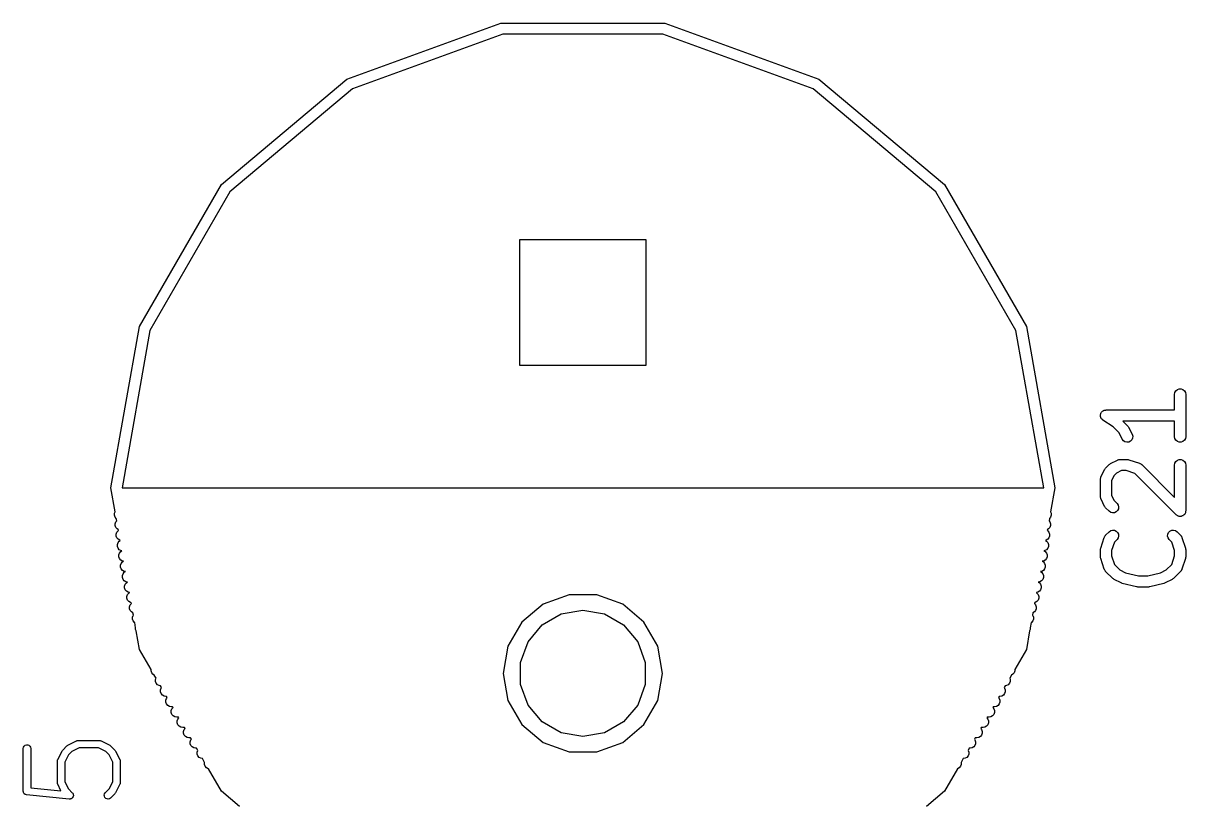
# Model space of a CAD drawing. Extents: x -2.2 to 75.9, y -81.1 to 9.2.
# Drawn here: x 36.46 to 52.13, y -10.74 to -0.23 of the extents above; entities that cross this region are included whole.
import ezdxf

# ---------------------------------------------------------------- set-up
doc = ezdxf.new("R2010")
doc.units = 0
doc.header["$MEASUREMENT"] = 0
doc.layers.add('BLACK', color=7, linetype='CONTINUOUS')

msp = doc.modelspace()

# ---------------------------------------------------------------- linework, layer by layer
at = {"layer": 'Black'}
for p, q in [((40.8188, -0.98991), (42.8952, -0.23416)), ((42.8952, -0.23416), (45.1048, -0.23416)), ((45.1048, -0.23416), (47.1812, -0.98991)), ((42.9212, -0.38188), (40.8937, -1.11982)), ((45.0788, -0.38188), (42.9212, -0.38188)), ((47.1062, -1.11982), (45.0788, -0.38188)), ((39.126, -2.41026), (40.8188, -0.98991)), ((47.1812, -0.98991), (48.874, -2.41026)), ((40.8937, -1.11982), (39.2409, -2.50668)), ((48.7591, -2.50668), (47.1062, -1.11982)), ((38.0212, -4.3239), (39.126, -2.41026)), ((39.2409, -2.50668), (38.1622, -4.3752)), ((49.8378, -4.3752), (48.7591, -2.50668)), ((48.874, -2.41026), (49.9788, -4.3239)), ((43.15, -4.85), (43.15, -3.15)), ((43.15, -3.15), (44.85, -3.15)), ((44.85, -3.15), (44.85, -4.85)), ((37.6375, -6.5), (38.0212, -4.3239)), ((38.1622, -4.3752), (37.7875, -6.5)), ((50.2125, -6.5), (49.8378, -4.3752)), ((49.9788, -4.3239), (50.3625, -6.5)), ((44.85, -4.85), (43.15, -4.85)), ((52.0149, -5.17314), (52.0394, -5.16423)), ((52.0394, -5.16423), (52.0654, -5.16423)), ((52.0654, -5.16423), (52.0899, -5.17314)), ((51.9774, -5.23809), (51.9819, -5.21244)), ((51.9774, -5.44881), (51.9774, -5.23809)), ((51.9819, -5.21244), (51.9949, -5.18989)), ((51.9949, -5.18989), (52.0149, -5.17314)), ((52.0899, -5.17314), (52.1098, -5.18989)), ((52.1098, -5.18989), (52.1229, -5.21244)), ((52.1229, -5.21244), (52.1274, -5.23809)), ((52.1274, -5.23809), (52.1274, -5.80952)), ((50.9874, -5.48631), (50.9932, -5.47945)), ((50.9932, -5.47945), (50.9981, -5.472)), ((50.9981, -5.472), (51.0015, -5.46954)), ((51.0015, -5.46954), (51.0042, -5.46636)), ((51.0042, -5.46636), (51.0119, -5.46188)), ((51.0119, -5.46188), (51.0191, -5.45658)), ((51.0191, -5.45658), (51.0231, -5.45541)), ((51.0231, -5.45541), (51.0267, -5.45333)), ((51.0267, -5.45333), (51.0355, -5.45178)), ((51.0355, -5.45178), (51.0441, -5.44926)), ((51.0441, -5.44926), (51.0483, -5.44953)), ((51.0483, -5.44953), (51.0524, -5.44881)), ((51.0524, -5.44881), (51.9774, -5.44881)), ((50.9775, -5.51898), (50.9785, -5.51494)), ((50.9785, -5.52788), (50.9775, -5.51898)), ((50.9785, -5.51079), (50.9816, -5.50237)), ((50.9785, -5.51494), (50.9785, -5.51079)), ((50.9785, -5.53683), (50.9785, -5.52788)), ((50.9799, -5.54074), (50.9785, -5.53683)), ((50.9804, -5.54487), (50.9799, -5.54074)), ((50.9844, -5.55289), (50.9804, -5.54487)), ((50.9816, -5.50237), (50.9837, -5.49368)), ((50.9837, -5.49368), (50.986, -5.49022)), ((50.9874, -5.56131), (50.9844, -5.55289)), ((50.986, -5.49022), (50.9874, -5.48631)), ((50.9901, -5.56449), (50.9874, -5.56131)), ((50.9919, -5.56822), (50.9901, -5.56449)), ((50.9984, -5.57441), (50.9919, -5.56822)), ((51.0042, -5.58126), (50.9984, -5.57441)), ((51.0078, -5.58334), (51.0042, -5.58126)), ((51.0108, -5.58621), (51.0078, -5.58334)), ((51.1475, -5.67733), (51.0108, -5.58621)), ((51.9774, -5.59881), (51.2811, -5.59881)), ((51.2811, -5.59881), (51.3435, -5.66125)), ((51.9774, -5.80952), (51.9774, -5.59881)), ((51.2288, -5.75871), (51.1475, -5.67733)), ((51.271, -5.84307), (51.2288, -5.75871)), ((51.3435, -5.66125), (51.3504, -5.6711)), ((51.3504, -5.6711), (51.3576, -5.68074)), ((51.3576, -5.68074), (51.4052, -5.77598)), ((51.4052, -5.77598), (51.4126, -5.80095)), ((51.2865, -5.86399), (51.271, -5.84307)), ((51.3083, -5.87834), (51.2865, -5.86399)), ((51.3336, -5.88439), (51.3083, -5.87834)), ((51.3595, -5.88141), (51.3336, -5.88439)), ((51.3828, -5.86976), (51.3595, -5.88141)), ((51.4007, -5.85085), (51.3828, -5.86976)), ((51.411, -5.82695), (51.4007, -5.85085)), ((51.4126, -5.80095), (51.411, -5.82695)), ((51.9819, -5.83518), (51.9774, -5.80952)), ((51.9949, -5.85773), (51.9819, -5.83518)), ((52.0149, -5.87448), (51.9949, -5.85773)), ((52.0394, -5.88338), (52.0149, -5.87448)), ((52.0654, -5.88338), (52.0394, -5.88338)), ((52.0899, -5.87448), (52.0654, -5.88338)), ((52.1098, -5.85773), (52.0899, -5.87448)), ((52.1229, -5.83518), (52.1098, -5.85773)), ((52.1274, -5.80952), (52.1229, -5.83518)), ((50.9853, -6.34741), (51.0329, -6.25217)), ((51.0329, -6.25217), (51.0401, -6.24252)), ((51.0401, -6.24252), (51.047, -6.23268)), ((51.047, -6.23268), (51.0946, -6.18506)), ((51.0946, -6.18506), (51.1044, -6.17818)), ((51.1044, -6.17818), (51.1141, -6.17101)), ((51.1141, -6.17101), (51.2093, -6.12339)), ((51.2606, -6.26548), (51.192, -6.29973)), ((51.2093, -6.12339), (51.2135, -6.12216)), ((51.2135, -6.12216), (51.2172, -6.12)), ((51.2172, -6.12), (51.2259, -6.11847)), ((51.2259, -6.11847), (51.2343, -6.11597)), ((51.2343, -6.11597), (51.2386, -6.11623)), ((51.2386, -6.11623), (51.2429, -6.11548)), ((51.2429, -6.11548), (51.3381, -6.11548)), ((51.3259, -6.26548), (51.2606, -6.26548)), ((51.4404, -6.30365), (51.3259, -6.26548)), ((51.3381, -6.11548), (51.3499, -6.11756)), ((51.3499, -6.11756), (51.3618, -6.11932)), ((51.3618, -6.11932), (51.5047, -6.16694)), ((51.5047, -6.16694), (51.5085, -6.169)), ((51.5085, -6.169), (51.5126, -6.17012)), ((51.5126, -6.17012), (51.5198, -6.17516)), ((51.5198, -6.17516), (51.5276, -6.17935)), ((51.5276, -6.17935), (51.5304, -6.18258)), ((51.5304, -6.18258), (51.534, -6.18506)), ((51.534, -6.18506), (51.9774, -6.62846)), ((51.9774, -6.19048), (51.9819, -6.16482)), ((51.9774, -6.62846), (51.9774, -6.19048)), ((51.9819, -6.16482), (51.9949, -6.14227)), ((51.9949, -6.14227), (52.0149, -6.12552)), ((52.0149, -6.12552), (52.0394, -6.11661)), ((52.0394, -6.11661), (52.0654, -6.11661)), ((52.0654, -6.11661), (52.0899, -6.12552)), ((52.0899, -6.12552), (52.1098, -6.14227)), ((52.1098, -6.14227), (52.1229, -6.16482)), ((52.1229, -6.16482), (52.1274, -6.19048)), ((52.1274, -6.19048), (52.1274, -6.80952)), ((50.9774, -6.38095), (50.9781, -6.37669)), ((50.9774, -6.61905), (50.9774, -6.38095)), ((50.9779, -6.37238), (50.9804, -6.36396)), ((50.9781, -6.37669), (50.9779, -6.37238)), ((50.9804, -6.36396), (50.9819, -6.3553)), ((50.9819, -6.3553), (50.9841, -6.35155)), ((50.9841, -6.35155), (50.9853, -6.34741)), ((51.1616, -6.33014), (51.1274, -6.39866)), ((51.1274, -6.39866), (51.1274, -6.60134)), ((51.192, -6.29973), (51.1616, -6.33014)), ((51.9993, -6.86256), (51.4404, -6.30365)), ((37.694, -6.82039), (37.6375, -6.5)), ((37.7875, -6.5), (50.2125, -6.5)), ((50.3625, -6.5), (50.306, -6.82039)), ((50.9781, -6.62331), (50.9774, -6.61905)), ((50.9779, -6.62762), (50.9781, -6.62331)), ((50.9804, -6.63604), (50.9779, -6.62762)), ((50.9819, -6.6447), (50.9804, -6.63604)), ((50.9841, -6.64845), (50.9819, -6.6447)), ((50.9853, -6.65259), (50.9841, -6.64845)), ((51.0329, -6.74783), (50.9853, -6.65259)), ((51.1274, -6.60134), (51.1616, -6.66986)), ((51.1616, -6.66986), (51.2007, -6.70887)), ((51.2007, -6.70887), (51.2156, -6.73021)), ((51.2156, -6.73021), (51.2223, -6.75537)), ((37.6861, -6.84198), (37.694, -6.82039)), ((37.6861, -6.86802), (37.6861, -6.84198)), ((37.695, -6.8925), (37.6861, -6.86802)), ((37.7098, -6.91009), (37.695, -6.8925)), ((50.305, -6.8925), (50.2902, -6.91009)), ((50.3139, -6.86802), (50.305, -6.8925)), ((50.306, -6.82039), (50.3139, -6.84198)), ((50.3139, -6.84198), (50.3139, -6.86802)), ((51.0401, -6.75748), (51.0329, -6.74783)), ((51.047, -6.76732), (51.0401, -6.75748)), ((51.0946, -6.81494), (51.047, -6.76732)), ((51.1159, -6.82988), (51.0946, -6.81494)), ((51.1411, -6.83662), (51.1159, -6.82988)), ((51.167, -6.83435), (51.1411, -6.83662)), ((51.1906, -6.82334), (51.167, -6.83435)), ((51.2091, -6.80492), (51.1906, -6.82334)), ((51.2201, -6.78132), (51.2091, -6.80492)), ((51.2223, -6.75537), (51.2201, -6.78132)), ((52.0074, -6.86818), (51.9993, -6.86256)), ((52.0149, -6.87448), (52.0074, -6.86818)), ((52.018, -6.8756), (52.0149, -6.87448)), ((52.0207, -6.8775), (52.018, -6.8756)), ((52.0302, -6.88003), (52.0207, -6.8775)), ((52.0394, -6.88338), (52.0302, -6.88003)), ((52.0427, -6.88338), (52.0394, -6.88338)), ((52.0458, -6.88424), (52.0427, -6.88338)), ((52.0556, -6.88338), (52.0458, -6.88424)), ((52.0654, -6.88338), (52.0556, -6.88338)), ((52.0685, -6.88226), (52.0654, -6.88338)), ((52.0718, -6.88197), (52.0685, -6.88226)), ((52.0807, -6.87782), (52.0718, -6.88197)), ((52.0899, -6.87448), (52.0807, -6.87782)), ((52.0924, -6.87236), (52.0899, -6.87448)), ((52.0954, -6.87096), (52.0924, -6.87236)), ((52.1023, -6.86402), (52.0954, -6.87096)), ((52.1098, -6.85773), (52.1023, -6.86402)), ((52.1115, -6.85488), (52.1098, -6.85773)), ((52.1138, -6.85254), (52.1115, -6.85488)), ((52.118, -6.84365), (52.1138, -6.85254)), ((52.1229, -6.83518), (52.118, -6.84365)), ((52.1234, -6.83193), (52.1229, -6.83518)), ((52.1248, -6.82894), (52.1234, -6.83193)), ((52.1257, -6.81917), (52.1248, -6.82894)), ((52.1274, -6.80952), (52.1257, -6.81917)), ((37.6961, -6.98198), (37.705, -6.9575)), ((37.6961, -7.00802), (37.6961, -6.98198)), ((37.705, -7.0325), (37.6961, -7.00802)), ((37.705, -6.9575), (37.7159, -6.94458)), ((37.7218, -7.05245), (37.705, -7.0325)), ((37.7159, -6.94458), (37.7098, -6.91009)), ((37.7364, -7.06089), (37.7218, -7.05245)), ((50.2782, -7.05245), (50.2636, -7.06089)), ((50.295, -7.0325), (50.2782, -7.05245)), ((50.2902, -6.91009), (50.2841, -6.94458)), ((50.2841, -6.94458), (50.295, -6.9575)), ((50.295, -6.9575), (50.3039, -6.98198)), ((50.3039, -7.00802), (50.295, -7.0325)), ((50.3039, -6.98198), (50.3039, -7.00802)), ((37.7081, -7.12198), (37.717, -7.0975)), ((37.7081, -7.14802), (37.7081, -7.12198)), ((37.717, -7.1725), (37.7081, -7.14802)), ((37.717, -7.0975), (37.7338, -7.07755)), ((37.7338, -7.19245), (37.717, -7.1725)), ((37.7338, -7.07755), (37.7388, -7.07464)), ((37.7563, -7.20548), (37.7338, -7.19245)), ((37.7388, -7.07464), (37.7364, -7.06089)), ((37.7621, -7.20649), (37.7563, -7.20548)), ((37.7627, -7.21009), (37.7621, -7.20649)), ((50.2379, -7.20649), (50.2373, -7.21009)), ((50.2437, -7.20548), (50.2379, -7.20649)), ((50.2662, -7.19245), (50.2437, -7.20548)), ((50.2636, -7.06089), (50.2612, -7.07464)), ((50.2612, -7.07464), (50.2662, -7.07755)), ((50.2662, -7.07755), (50.283, -7.0975)), ((50.283, -7.1725), (50.2662, -7.19245)), ((50.283, -7.0975), (50.2919, -7.12198)), ((50.2919, -7.14802), (50.283, -7.1725)), ((50.2919, -7.12198), (50.2919, -7.14802)), ((50.9812, -7.30962), (51.0288, -7.16676)), ((51.0288, -7.16676), (51.0309, -7.16296)), ((51.0309, -7.16296), (51.032, -7.15878)), ((51.032, -7.15878), (51.0371, -7.15158)), ((51.0371, -7.15158), (51.0413, -7.14385)), ((51.0413, -7.14385), (51.0445, -7.14098)), ((51.0445, -7.14098), (51.047, -7.13744)), ((51.047, -7.13744), (51.0946, -7.08982)), ((51.0946, -7.08982), (51.1159, -7.07488)), ((51.1159, -7.07488), (51.1411, -7.06814)), ((51.1411, -7.06814), (51.167, -7.07041)), ((51.2007, -7.19589), (51.1656, -7.23099)), ((51.167, -7.07041), (51.1906, -7.08142)), ((51.1906, -7.08142), (51.2091, -7.09984)), ((51.2156, -7.17455), (51.2007, -7.19589)), ((51.2091, -7.09984), (51.2201, -7.12345)), ((51.2223, -7.14939), (51.2156, -7.17455)), ((51.2201, -7.12345), (51.2223, -7.14939)), ((51.8824, -7.14939), (51.8847, -7.12345)), ((51.8892, -7.17455), (51.8824, -7.14939)), ((51.8847, -7.12345), (51.8957, -7.09984)), ((51.9041, -7.19589), (51.8892, -7.17455)), ((51.8957, -7.09984), (51.9141, -7.08142)), ((51.9392, -7.23099), (51.9041, -7.19589)), ((51.9141, -7.08142), (51.9377, -7.07041)), ((51.9377, -7.07041), (51.9637, -7.06814)), ((51.9637, -7.06814), (51.9888, -7.07488)), ((51.9888, -7.07488), (52.0102, -7.08982)), ((52.0102, -7.08982), (52.0578, -7.13744)), ((52.0578, -7.13744), (52.0603, -7.14099)), ((52.0603, -7.14099), (52.0635, -7.14385)), ((52.0635, -7.14385), (52.0677, -7.15158)), ((52.0677, -7.15158), (52.0727, -7.15878)), ((52.0727, -7.15878), (52.0739, -7.16296)), ((52.0739, -7.16296), (52.0759, -7.16676)), ((52.0759, -7.16676), (52.1235, -7.30961)), ((37.7241, -7.26198), (37.733, -7.2375)), ((37.7241, -7.28802), (37.7241, -7.26198)), ((37.733, -7.3125), (37.7241, -7.28802)), ((37.733, -7.2375), (37.7498, -7.21755)), ((37.7498, -7.33245), (37.733, -7.3125)), ((37.7498, -7.21755), (37.7627, -7.21009)), ((37.7723, -7.34548), (37.7498, -7.33245)), ((37.752, -7.3775), (37.7688, -7.35755)), ((37.7688, -7.35755), (37.7856, -7.34782)), ((37.7856, -7.34782), (37.7723, -7.34548)), ((50.2277, -7.34548), (50.2144, -7.34782)), ((50.2144, -7.34782), (50.2312, -7.35755)), ((50.2502, -7.33245), (50.2277, -7.34548)), ((50.2312, -7.35755), (50.248, -7.3775)), ((50.2373, -7.21009), (50.2502, -7.21755)), ((50.2502, -7.21755), (50.267, -7.2375)), ((50.267, -7.3125), (50.2502, -7.33245)), ((50.267, -7.2375), (50.2759, -7.26198)), ((50.2759, -7.28802), (50.267, -7.3125)), ((50.2759, -7.26198), (50.2759, -7.28802)), ((50.9774, -7.33333), (50.9795, -7.32149)), ((50.9774, -7.42857), (50.9774, -7.33333)), ((50.9795, -7.32149), (50.9812, -7.30962)), ((51.1656, -7.23099), (51.1274, -7.3455)), ((51.1274, -7.3455), (51.1274, -7.4164)), ((51.9774, -7.3455), (51.9392, -7.23099)), ((51.9774, -7.4164), (51.9774, -7.3455)), ((52.1235, -7.30961), (52.1253, -7.3215)), ((52.1253, -7.3215), (52.1274, -7.33333)), ((52.1274, -7.33333), (52.1274, -7.42857)), ((37.7431, -7.40198), (37.752, -7.3775)), ((37.7431, -7.42802), (37.7431, -7.40198)), ((37.752, -7.4525), (37.7431, -7.42802)), ((37.7688, -7.47245), (37.752, -7.4525)), ((37.7661, -7.54198), (37.775, -7.5175)), ((37.7913, -7.48548), (37.7688, -7.47245)), ((37.775, -7.5175), (37.7918, -7.49755)), ((37.8077, -7.48836), (37.7913, -7.48548)), ((37.7918, -7.49755), (37.8077, -7.48836)), ((50.2087, -7.48548), (50.1923, -7.48836)), ((50.1923, -7.48836), (50.2082, -7.49755)), ((50.2082, -7.49755), (50.225, -7.5175)), ((50.2312, -7.47245), (50.2087, -7.48548)), ((50.225, -7.5175), (50.2339, -7.54198)), ((50.248, -7.4525), (50.2312, -7.47245)), ((50.248, -7.3775), (50.2569, -7.40198)), ((50.2569, -7.42802), (50.248, -7.4525)), ((50.2569, -7.40198), (50.2569, -7.42802)), ((50.9795, -7.44041), (50.9774, -7.42857)), ((50.9812, -7.45229), (50.9795, -7.44041)), ((51.0288, -7.59515), (50.9812, -7.45229)), ((51.1274, -7.4164), (51.1656, -7.53091)), ((51.9392, -7.53091), (51.9774, -7.4164)), ((52.1235, -7.45229), (52.0759, -7.59515)), ((52.1253, -7.44041), (52.1235, -7.45229)), ((52.1274, -7.42857), (52.1253, -7.44041)), ((37.7661, -7.56802), (37.7661, -7.54198)), ((37.775, -7.5925), (37.7661, -7.56802)), ((37.7918, -7.61245), (37.775, -7.5925)), ((37.7911, -7.68198), (37.8, -7.6575)), ((37.8143, -7.62548), (37.7918, -7.61245)), ((37.8, -7.6575), (37.8168, -7.63755)), ((37.8322, -7.62863), (37.8143, -7.62548)), ((37.8168, -7.63755), (37.8322, -7.62863)), ((50.1857, -7.62548), (50.1678, -7.62863)), ((50.1678, -7.62863), (50.1832, -7.63755)), ((50.1832, -7.63755), (50.2, -7.6575)), ((50.2082, -7.61245), (50.1857, -7.62548)), ((50.2, -7.6575), (50.2089, -7.68198)), ((50.225, -7.5925), (50.2082, -7.61245)), ((50.2339, -7.56802), (50.225, -7.5925)), ((50.2339, -7.54198), (50.2339, -7.56802)), ((51.0309, -7.59895), (51.0288, -7.59515)), ((51.032, -7.60312), (51.0309, -7.59895)), ((51.0371, -7.61032), (51.032, -7.60312)), ((51.0413, -7.61805), (51.0371, -7.61032)), ((51.0445, -7.62092), (51.0413, -7.61805)), ((51.047, -7.62446), (51.0445, -7.62092)), ((51.1422, -7.7197), (51.047, -7.62446)), ((51.1656, -7.53091), (51.2397, -7.60503)), ((51.2397, -7.60503), (51.3167, -7.64352)), ((51.3167, -7.64352), (51.4902, -7.6869)), ((51.6146, -7.6869), (51.7881, -7.64352)), ((51.7881, -7.64352), (51.8651, -7.60503)), ((51.8651, -7.60503), (51.9392, -7.53091)), ((52.0578, -7.62446), (51.9626, -7.7197)), ((52.0603, -7.62092), (52.0578, -7.62446)), ((52.0635, -7.61805), (52.0603, -7.62092)), ((52.0677, -7.61032), (52.0635, -7.61805)), ((52.0727, -7.60312), (52.0677, -7.61032)), ((52.0739, -7.59895), (52.0727, -7.60312)), ((52.0759, -7.59515), (52.0739, -7.59895)), ((37.7911, -7.70802), (37.7911, -7.68198)), ((37.8, -7.7325), (37.7911, -7.70802)), ((37.8168, -7.75245), (37.8, -7.7325)), ((37.8393, -7.76548), (37.8168, -7.75245)), ((37.8201, -7.82198), (37.829, -7.7975)), ((37.8201, -7.84802), (37.8201, -7.82198)), ((37.829, -7.7975), (37.8458, -7.77755)), ((37.8603, -7.76917), (37.8393, -7.76548)), ((37.8458, -7.77755), (37.8603, -7.76917)), ((50.1607, -7.76548), (50.1397, -7.76917)), ((50.1397, -7.76917), (50.1542, -7.77755)), ((50.1542, -7.77755), (50.171, -7.7975)), ((50.1832, -7.75245), (50.1607, -7.76548)), ((50.171, -7.7975), (50.1799, -7.82198)), ((50.1799, -7.82198), (50.1799, -7.84802)), ((50.2, -7.7325), (50.1832, -7.75245)), ((50.2089, -7.70802), (50.2, -7.7325)), ((50.2089, -7.68198), (50.2089, -7.70802)), ((51.152, -7.72659), (51.1422, -7.7197)), ((51.1617, -7.73375), (51.152, -7.72659)), ((51.2569, -7.78137), (51.1617, -7.73375)), ((51.2648, -7.78371), (51.2569, -7.78137)), ((51.2723, -7.78705), (51.2648, -7.78371)), ((51.4628, -7.83467), (51.2723, -7.78705)), ((51.4719, -7.83531), (51.4628, -7.83467)), ((51.481, -7.8369), (51.4719, -7.83531)), ((51.4902, -7.6869), (51.6146, -7.6869)), ((51.6328, -7.83531), (51.6238, -7.8369)), ((51.642, -7.83467), (51.6328, -7.83531)), ((51.8325, -7.78705), (51.642, -7.83467)), ((51.84, -7.7837), (51.8325, -7.78705)), ((51.8478, -7.78137), (51.84, -7.7837)), ((51.9431, -7.73375), (51.8478, -7.78137)), ((51.9527, -7.72659), (51.9431, -7.73375)), ((51.9626, -7.7197), (51.9527, -7.72659)), ((37.829, -7.8725), (37.8201, -7.84802)), ((37.8458, -7.89245), (37.829, -7.8725)), ((37.8683, -7.90548), (37.8458, -7.89245)), ((37.8531, -7.96198), (37.862, -7.9375)), ((37.8531, -7.98802), (37.8531, -7.96198)), ((37.862, -8.0125), (37.8531, -7.98802)), ((37.862, -7.9375), (37.8788, -7.91755)), ((37.8859, -7.90857), (37.8683, -7.90548)), ((37.8788, -7.91755), (37.8867, -7.91301)), ((37.8867, -7.91301), (37.8859, -7.90857)), ((43.8133, -7.94133), (43.4625, -8.06902)), ((44.1867, -7.94133), (43.8133, -7.94133)), ((44.5375, -8.06902), (44.1867, -7.94133)), ((50.1141, -7.90857), (50.1133, -7.91301)), ((50.1133, -7.91301), (50.1212, -7.91755)), ((50.1317, -7.90548), (50.1141, -7.90857)), ((50.1212, -7.91755), (50.138, -7.9375)), ((50.1542, -7.89245), (50.1317, -7.90548)), ((50.138, -7.9375), (50.1469, -7.96198)), ((50.1469, -7.98802), (50.138, -8.0125)), ((50.1469, -7.96198), (50.1469, -7.98802)), ((50.171, -7.8725), (50.1542, -7.89245)), ((50.1799, -7.84802), (50.171, -7.8725)), ((51.6238, -7.8369), (51.481, -7.8369)), ((37.8788, -8.03245), (37.862, -8.0125)), ((37.9013, -8.04548), (37.8788, -8.03245)), ((37.8881, -8.10198), (37.897, -8.0775)), ((37.8881, -8.12802), (37.8881, -8.10198)), ((37.897, -8.1525), (37.8881, -8.12802)), ((37.897, -8.0775), (37.9124, -8.05917)), ((37.9103, -8.04705), (37.9013, -8.04548)), ((37.9124, -8.05917), (37.9103, -8.04705)), ((43.4625, -8.06902), (43.1765, -8.309)), ((43.7082, -8.19821), (44, -8.14675)), ((44, -8.14675), (44.2918, -8.19821)), ((44.8235, -8.309), (44.5375, -8.06902)), ((50.0897, -8.04705), (50.0876, -8.05917)), ((50.0876, -8.05917), (50.103, -8.0775)), ((50.0987, -8.04548), (50.0897, -8.04705)), ((50.1212, -8.03245), (50.0987, -8.04548)), ((50.103, -8.0775), (50.1119, -8.10198)), ((50.1119, -8.12802), (50.103, -8.1525)), ((50.1119, -8.10198), (50.1119, -8.12802)), ((50.138, -8.0125), (50.1212, -8.03245)), ((37.9138, -8.17245), (37.897, -8.1525)), ((37.9345, -8.18441), (37.9138, -8.17245)), ((37.9271, -8.24198), (37.936, -8.2175)), ((37.9271, -8.26802), (37.9271, -8.24198)), ((37.936, -8.2925), (37.9271, -8.26802)), ((37.9396, -8.21327), (37.9345, -8.18441)), ((37.936, -8.2175), (37.9396, -8.21327)), ((37.9528, -8.31245), (37.936, -8.2925)), ((43.4515, -8.34638), (43.7082, -8.19821)), ((44.2918, -8.19821), (44.5485, -8.34638)), ((50.064, -8.2925), (50.0472, -8.31245)), ((50.0655, -8.18441), (50.0604, -8.21327)), ((50.0604, -8.21327), (50.064, -8.2175)), ((50.064, -8.2175), (50.0729, -8.24198)), ((50.0729, -8.26802), (50.064, -8.2925)), ((50.0862, -8.17245), (50.0655, -8.18441)), ((50.0729, -8.24198), (50.0729, -8.26802)), ((50.103, -8.1525), (50.0862, -8.17245)), ((37.9576, -8.31521), (37.9528, -8.31245)), ((37.9701, -8.38649), (37.9576, -8.31521)), ((37.9701, -8.40802), (37.9701, -8.38649)), ((37.9775, -8.42826), (37.9701, -8.40802)), ((38.0212, -8.6761), (37.9775, -8.42826)), ((43.1765, -8.309), (42.9898, -8.63233)), ((43.2611, -8.57338), (43.4515, -8.34638)), ((44.5485, -8.34638), (44.7389, -8.57338)), ((45.0102, -8.63233), (44.8235, -8.309)), ((50.0225, -8.42826), (49.9788, -8.6761)), ((50.0299, -8.40802), (50.0225, -8.42826)), ((50.0424, -8.31521), (50.0299, -8.38649)), ((50.0299, -8.38649), (50.0299, -8.40802)), ((50.0472, -8.31245), (50.0424, -8.31521)), ((43.1597, -8.85183), (43.2611, -8.57338)), ((44.7389, -8.57338), (44.8403, -8.85183)), ((38.1781, -8.94792), (38.0212, -8.6761)), ((42.9898, -8.63233), (42.925, -9)), ((45.075, -9), (45.0102, -8.63233)), ((49.9788, -8.6761), (49.8219, -8.94792)), ((43.1597, -9.14816), (43.1597, -8.85183)), ((44.8403, -8.85183), (44.8403, -9.14816)), ((38.1781, -8.96802), (38.1781, -8.94792)), ((38.187, -8.9925), (38.1781, -8.96802)), ((38.2038, -9.01245), (38.187, -8.9925)), ((38.2212, -9.0225), (38.2038, -9.01245)), ((38.2461, -9.06562), (38.2212, -9.0225)), ((38.2401, -9.08198), (38.2461, -9.06562)), ((38.2401, -9.10802), (38.2401, -9.08198)), ((42.925, -9), (42.9898, -9.36767)), ((45.0102, -9.36767), (45.075, -9)), ((49.7788, -9.0225), (49.7539, -9.06562)), ((49.7539, -9.06562), (49.7599, -9.08198)), ((49.7599, -9.08198), (49.7599, -9.10802)), ((49.7962, -9.01245), (49.7788, -9.0225)), ((49.813, -8.9925), (49.7962, -9.01245)), ((49.8219, -8.96802), (49.813, -8.9925)), ((49.8219, -8.94792), (49.8219, -8.96802)), ((38.249, -9.1325), (38.2401, -9.10802)), ((38.2658, -9.15245), (38.249, -9.1325)), ((38.2883, -9.16548), (38.2658, -9.15245)), ((38.3055, -9.1685), (38.2883, -9.16548)), ((38.3193, -9.19243), (38.3055, -9.1685)), ((38.3061, -9.22198), (38.315, -9.1975)), ((38.3061, -9.24802), (38.3061, -9.22198)), ((38.315, -9.1975), (38.3193, -9.19243)), ((43.2611, -9.42662), (43.1597, -9.14816)), ((44.8403, -9.14816), (44.7389, -9.42662)), ((49.6945, -9.1685), (49.6807, -9.19243)), ((49.6807, -9.19243), (49.685, -9.1975)), ((49.685, -9.1975), (49.6939, -9.22198)), ((49.6939, -9.22198), (49.6939, -9.24802)), ((49.7117, -9.16548), (49.6945, -9.1685)), ((49.7342, -9.15245), (49.7117, -9.16548)), ((49.751, -9.1325), (49.7342, -9.15245)), ((49.7599, -9.10802), (49.751, -9.1325)), ((38.315, -9.2725), (38.3061, -9.24802)), ((38.3318, -9.29245), (38.315, -9.2725)), ((38.3543, -9.30548), (38.3318, -9.29245)), ((38.38, -9.31), (38.3543, -9.30548)), ((38.3771, -9.36198), (38.386, -9.3375)), ((38.3771, -9.38802), (38.3771, -9.36198)), ((38.386, -9.4125), (38.3771, -9.38802)), ((38.3872, -9.31), (38.38, -9.31)), ((38.386, -9.3375), (38.3961, -9.32549)), ((38.3961, -9.32549), (38.3872, -9.31)), ((42.9898, -9.36767), (43.1765, -9.691)), ((44.8235, -9.691), (45.0102, -9.36767)), ((49.6128, -9.31), (49.6039, -9.32549)), ((49.6039, -9.32549), (49.614, -9.3375)), ((49.62, -9.31), (49.6128, -9.31)), ((49.614, -9.3375), (49.6229, -9.36198)), ((49.6229, -9.38802), (49.614, -9.4125)), ((49.6457, -9.30548), (49.62, -9.31)), ((49.6229, -9.36198), (49.6229, -9.38802)), ((49.6682, -9.29245), (49.6457, -9.30548)), ((49.685, -9.2725), (49.6682, -9.29245)), ((49.6939, -9.24802), (49.685, -9.2725)), ((38.4028, -9.43245), (38.386, -9.4125)), ((38.4253, -9.44548), (38.4028, -9.43245)), ((38.451, -9.45), (38.4253, -9.44548)), ((38.468, -9.45), (38.451, -9.45)), ((38.4511, -9.50198), (38.46, -9.4775)), ((38.4511, -9.52802), (38.4511, -9.50198)), ((38.46, -9.5525), (38.4511, -9.52802)), ((38.46, -9.4775), (38.4742, -9.46067)), ((38.4768, -9.57245), (38.46, -9.5525)), ((38.4742, -9.46067), (38.468, -9.45)), ((43.4515, -9.65362), (43.2611, -9.42662)), ((44.7389, -9.42662), (44.5485, -9.65362)), ((49.54, -9.5525), (49.5232, -9.57245)), ((49.532, -9.45), (49.5258, -9.46067)), ((49.5258, -9.46067), (49.54, -9.4775)), ((49.549, -9.45), (49.532, -9.45)), ((49.54, -9.4775), (49.5489, -9.50198)), ((49.5489, -9.52802), (49.54, -9.5525)), ((49.5489, -9.50198), (49.5489, -9.52802)), ((49.5747, -9.44548), (49.549, -9.45)), ((49.5972, -9.43245), (49.5747, -9.44548)), ((49.614, -9.4125), (49.5972, -9.43245)), ((38.4993, -9.58548), (38.4768, -9.57245)), ((38.525, -9.59), (38.4993, -9.58548)), ((38.5488, -9.59), (38.525, -9.59)), ((38.5311, -9.64198), (38.54, -9.6175)), ((38.5311, -9.66802), (38.5311, -9.64198)), ((38.54, -9.6925), (38.5311, -9.66802)), ((38.54, -9.6175), (38.5547, -9.60008)), ((38.5568, -9.71245), (38.54, -9.6925)), ((38.5547, -9.60008), (38.5488, -9.59)), ((38.5793, -9.72548), (38.5568, -9.71245)), ((43.1765, -9.691), (43.4625, -9.93098)), ((43.7082, -9.80179), (43.4515, -9.65362)), ((44.5485, -9.65362), (44.2918, -9.80179)), ((44.5375, -9.93098), (44.8235, -9.691)), ((49.4432, -9.71245), (49.4207, -9.72548)), ((49.46, -9.6925), (49.4432, -9.71245)), ((49.4512, -9.59), (49.4453, -9.60008)), ((49.4453, -9.60008), (49.46, -9.6175)), ((49.475, -9.59), (49.4512, -9.59)), ((49.46, -9.6175), (49.4689, -9.64198)), ((49.4689, -9.66802), (49.46, -9.6925)), ((49.4689, -9.64198), (49.4689, -9.66802)), ((49.5007, -9.58548), (49.475, -9.59)), ((49.5232, -9.57245), (49.5007, -9.58548)), ((38.605, -9.73), (38.5793, -9.72548)), ((38.6297, -9.73), (38.605, -9.73)), ((38.6151, -9.78198), (38.624, -9.7575)), ((38.6151, -9.80802), (38.6151, -9.78198)), ((38.624, -9.8325), (38.6151, -9.80802)), ((38.624, -9.7575), (38.6368, -9.74232)), ((38.6408, -9.85245), (38.624, -9.8325)), ((38.6368, -9.74232), (38.6297, -9.73)), ((38.6633, -9.86548), (38.6408, -9.85245)), ((38.689, -9.87), (38.6633, -9.86548)), ((38.7105, -9.87), (38.689, -9.87)), ((38.7214, -9.88879), (38.7105, -9.87)), ((44, -9.85325), (43.7082, -9.80179)), ((44.2918, -9.80179), (44, -9.85325)), ((49.2895, -9.87), (49.2786, -9.88879)), ((49.311, -9.87), (49.2895, -9.87)), ((49.3367, -9.86548), (49.311, -9.87)), ((49.3592, -9.85245), (49.3367, -9.86548)), ((49.376, -9.8325), (49.3592, -9.85245)), ((49.3703, -9.73), (49.3632, -9.74232)), ((49.3632, -9.74232), (49.376, -9.7575)), ((49.395, -9.73), (49.3703, -9.73)), ((49.376, -9.7575), (49.3849, -9.78198)), ((49.3849, -9.80802), (49.376, -9.8325)), ((49.3849, -9.78198), (49.3849, -9.80802)), ((49.4207, -9.72548), (49.395, -9.73)), ((36.4552, -10.0127), (36.4583, -9.99529)), ((36.4552, -10.5872), (36.4552, -10.0127)), ((36.4583, -9.99529), (36.4671, -9.98001)), ((36.4671, -9.98001), (36.4806, -9.96867)), ((36.4806, -9.96867), (36.4972, -9.96264)), ((36.4972, -9.96264), (36.5149, -9.96264)), ((36.5149, -9.96264), (36.5314, -9.96867)), ((36.5314, -9.96867), (36.545, -9.98001)), ((36.545, -9.98001), (36.5538, -9.99529)), ((36.5538, -9.99529), (36.5568, -10.0127)), ((36.5568, -10.0127), (36.5568, -10.5412)), ((36.9872, -10.0342), (37.0446, -9.97674)), ((37.0446, -9.97674), (37.0513, -9.97208)), ((37.0513, -9.97208), (37.0579, -9.96723)), ((37.0579, -9.96723), (37.1728, -9.90978)), ((37.2075, -10.006), (37.1107, -10.0544)), ((37.1728, -9.90978), (37.1756, -9.90894)), ((37.1756, -9.90894), (37.1781, -9.90748)), ((37.1781, -9.90748), (37.184, -9.90644)), ((37.184, -9.90644), (37.1897, -9.90475)), ((37.1897, -9.90475), (37.1926, -9.90492)), ((37.1926, -9.90492), (37.1955, -9.90441)), ((37.1955, -9.90441), (37.4827, -9.90441)), ((37.4707, -10.006), (37.2075, -10.006)), ((37.5676, -10.0544), (37.4707, -10.006)), ((37.4827, -9.90441), (37.4856, -9.90492)), ((37.4856, -9.90492), (37.4885, -9.90475)), ((37.4885, -9.90475), (37.4943, -9.90644)), ((37.4943, -9.90644), (37.5001, -9.90748)), ((37.5001, -9.90748), (37.5026, -9.90894)), ((37.5026, -9.90894), (37.5055, -9.90978)), ((37.5055, -9.90978), (37.6204, -9.96723)), ((37.6204, -9.96723), (37.6269, -9.97207)), ((37.6269, -9.97207), (37.6336, -9.97674)), ((37.6336, -9.97674), (37.691, -10.0342)), ((38.7051, -9.92198), (38.714, -9.8975)), ((38.7051, -9.94802), (38.7051, -9.92198)), ((38.714, -9.9725), (38.7051, -9.94802)), ((38.714, -9.8975), (38.7214, -9.88879)), ((38.7308, -9.99245), (38.714, -9.9725)), ((38.7533, -10.0055), (38.7308, -9.99245)), ((38.779, -10.01), (38.7533, -10.0055)), ((38.7913, -10.01), (38.779, -10.01)), ((38.8077, -10.0384), (38.7913, -10.01)), ((43.4625, -9.93098), (43.8133, -10.0587)), ((44.1867, -10.0587), (44.5375, -9.93098)), ((49.2087, -10.01), (49.1923, -10.0384)), ((49.221, -10.01), (49.2087, -10.01)), ((49.2467, -10.0055), (49.221, -10.01)), ((49.2692, -9.99245), (49.2467, -10.0055)), ((49.286, -9.9725), (49.2692, -9.99245)), ((49.2786, -9.88879), (49.286, -9.8975)), ((49.286, -9.8975), (49.2949, -9.92198)), ((49.2949, -9.94802), (49.286, -9.9725)), ((49.2949, -9.92198), (49.2949, -9.94802)), ((36.9149, -10.185), (36.9154, -10.1821)), ((36.9149, -10.4723), (36.9149, -10.185)), ((36.9152, -10.1792), (36.9169, -10.1735)), ((36.9154, -10.1821), (36.9152, -10.1792)), ((36.9169, -10.1735), (36.9179, -10.1676)), ((36.9179, -10.1676), (36.9194, -10.1651)), ((36.9194, -10.1651), (36.9202, -10.1623)), ((36.9202, -10.1623), (36.9777, -10.0474)), ((36.9777, -10.0474), (36.9825, -10.0409)), ((36.9825, -10.0409), (36.9872, -10.0342)), ((37.0649, -10.1002), (37.0165, -10.197)), ((37.1107, -10.0544), (37.0649, -10.1002)), ((37.6133, -10.1002), (37.5676, -10.0544)), ((37.6617, -10.197), (37.6133, -10.1002)), ((37.691, -10.0342), (37.6957, -10.0409)), ((37.6957, -10.0409), (37.7005, -10.0474)), ((37.7005, -10.0474), (37.758, -10.1623)), ((37.758, -10.1623), (37.7588, -10.1651)), ((37.7588, -10.1651), (37.7603, -10.1676)), ((37.7603, -10.1676), (37.7613, -10.1735)), ((37.7613, -10.1735), (37.763, -10.1792)), ((37.763, -10.1792), (37.7628, -10.1821)), ((37.7628, -10.1821), (37.7633, -10.185)), ((37.7633, -10.185), (37.7633, -10.4723)), ((38.7991, -10.062), (38.8077, -10.0384)), ((38.7991, -10.088), (38.7991, -10.062)), ((38.808, -10.1125), (38.7991, -10.088)), ((38.8248, -10.1325), (38.808, -10.1125)), ((38.8473, -10.1455), (38.8248, -10.1325)), ((38.8721, -10.1498), (38.8473, -10.1455)), ((38.9009, -10.1998), (38.8721, -10.1498)), ((43.8133, -10.0587), (44.1867, -10.0587)), ((49.1279, -10.1498), (49.0991, -10.1998)), ((49.1527, -10.1455), (49.1279, -10.1498)), ((49.1752, -10.1325), (49.1527, -10.1455)), ((49.192, -10.1125), (49.1752, -10.1325)), ((49.2009, -10.088), (49.192, -10.1125)), ((49.1923, -10.0384), (49.2009, -10.062)), ((49.2009, -10.062), (49.2009, -10.088)), ((37.0165, -10.197), (37.0165, -10.4603)), ((37.6617, -10.4603), (37.6617, -10.197)), ((38.9001, -10.202), (38.9009, -10.1998)), ((38.9001, -10.228), (38.9001, -10.202)), ((38.909, -10.2525), (38.9001, -10.228)), ((38.9258, -10.2725), (38.909, -10.2525)), ((38.9483, -10.2855), (38.9258, -10.2725)), ((38.9506, -10.2859), (38.9483, -10.2855)), ((39.126, -10.5897), (38.9506, -10.2859)), ((49.0494, -10.2859), (48.874, -10.5897)), ((49.0517, -10.2855), (49.0494, -10.2859)), ((49.0742, -10.2725), (49.0517, -10.2855)), ((49.091, -10.2525), (49.0742, -10.2725)), ((49.0999, -10.228), (49.091, -10.2525)), ((49.0991, -10.1998), (49.0999, -10.202)), ((49.0999, -10.202), (49.0999, -10.228)), ((36.9154, -10.4752), (36.9149, -10.4723)), ((36.9152, -10.4781), (36.9154, -10.4752)), ((36.9169, -10.4838), (36.9152, -10.4781)), ((36.9179, -10.4897), (36.9169, -10.4838)), ((36.9194, -10.4922), (36.9179, -10.4897)), ((36.9202, -10.495), (36.9194, -10.4922)), ((36.9637, -10.5819), (36.9202, -10.495)), ((37.0165, -10.4603), (37.0649, -10.5571)), ((37.6133, -10.5571), (37.6617, -10.4603)), ((37.758, -10.495), (37.7005, -10.6099)), ((37.7588, -10.4922), (37.758, -10.495)), ((37.7603, -10.4897), (37.7588, -10.4922)), ((37.7613, -10.4838), (37.7603, -10.4897)), ((37.763, -10.4781), (37.7613, -10.4838)), ((37.7633, -10.4723), (37.7628, -10.4752)), ((37.7628, -10.4752), (37.763, -10.4781)), ((36.4556, -10.5891), (36.4552, -10.5872)), ((36.4554, -10.591), (36.4556, -10.5891)), ((36.4571, -10.5977), (36.4554, -10.591)), ((36.4583, -10.6046), (36.4571, -10.5977)), ((36.4593, -10.6062), (36.4583, -10.6046)), ((36.4597, -10.6081), (36.4593, -10.6062)), ((36.4637, -10.6138), (36.4597, -10.6081)), ((36.4671, -10.6198), (36.4637, -10.6138)), ((36.4686, -10.6211), (36.4671, -10.6198)), ((36.4697, -10.6227), (36.4686, -10.6211)), ((36.4753, -10.6267), (36.4697, -10.6227)), ((36.4806, -10.6312), (36.4753, -10.6267)), ((36.4825, -10.6318), (36.4806, -10.6312)), ((36.484, -10.633), (36.4825, -10.6318)), ((36.4907, -10.6348), (36.484, -10.633)), ((36.4972, -10.6372), (36.4907, -10.6348)), ((36.4991, -10.6372), (36.4972, -10.6372)), ((36.501, -10.6377), (36.4991, -10.6372)), ((37.0755, -10.6952), (36.501, -10.6377)), ((36.5568, -10.5412), (36.9637, -10.5819)), ((37.0649, -10.5571), (37.1165, -10.6087)), ((37.1165, -10.6087), (37.1167, -10.609)), ((37.1167, -10.609), (37.1169, -10.6092)), ((37.1169, -10.6092), (37.1217, -10.6162)), ((37.1217, -10.6162), (37.1266, -10.6232)), ((37.1266, -10.6232), (37.1267, -10.6235)), ((37.1267, -10.6235), (37.1269, -10.6237)), ((37.1269, -10.6237), (37.129, -10.632)), ((37.129, -10.632), (37.1312, -10.6402)), ((37.1304, -10.6493), (37.1296, -10.6578)), ((37.1312, -10.6408), (37.1304, -10.6493)), ((37.1312, -10.6402), (37.1311, -10.6405)), ((37.1311, -10.6405), (37.1312, -10.6408)), ((37.547, -10.6402), (37.5516, -10.6232)), ((37.5486, -10.6578), (37.547, -10.6402)), ((37.5516, -10.6232), (37.5617, -10.6087)), ((37.5617, -10.6087), (37.6133, -10.5571)), ((37.691, -10.6231), (37.6336, -10.6806)), ((37.6957, -10.6165), (37.691, -10.6231)), ((37.7005, -10.6099), (37.6957, -10.6165)), ((39.3692, -10.7938), (39.126, -10.5897)), ((48.874, -10.5897), (48.6308, -10.7938)), ((37.0758, -10.6952), (37.0755, -10.6952)), ((37.0761, -10.6952), (37.0758, -10.6952)), ((37.0846, -10.6945), (37.0761, -10.6952)), ((37.0931, -10.6939), (37.0846, -10.6945)), ((37.0934, -10.6937), (37.0931, -10.6939)), ((37.0937, -10.6937), (37.0934, -10.6937)), ((37.1014, -10.6901), (37.0937, -10.6937)), ((37.1092, -10.6866), (37.1014, -10.6901)), ((37.1094, -10.6864), (37.1092, -10.6866)), ((37.1097, -10.6863), (37.1094, -10.6864)), ((37.1157, -10.6803), (37.1097, -10.6863)), ((37.1218, -10.6743), (37.1157, -10.6803)), ((37.122, -10.674), (37.1218, -10.6743)), ((37.1222, -10.6738), (37.122, -10.674)), ((37.1258, -10.6661), (37.1222, -10.6738)), ((37.1295, -10.6584), (37.1258, -10.6661)), ((37.1296, -10.6578), (37.1295, -10.6581)), ((37.1295, -10.6581), (37.1295, -10.6584)), ((37.556, -10.6738), (37.5486, -10.6578)), ((37.5685, -10.6863), (37.556, -10.6738)), ((37.5845, -10.6937), (37.5685, -10.6863)), ((37.6021, -10.6952), (37.5845, -10.6937)), ((37.6191, -10.6907), (37.6021, -10.6952)), ((37.6336, -10.6806), (37.6191, -10.6907))]:
    msp.add_line(p, q, dxfattribs=at)

doc.saveas('drawing.dxf')
